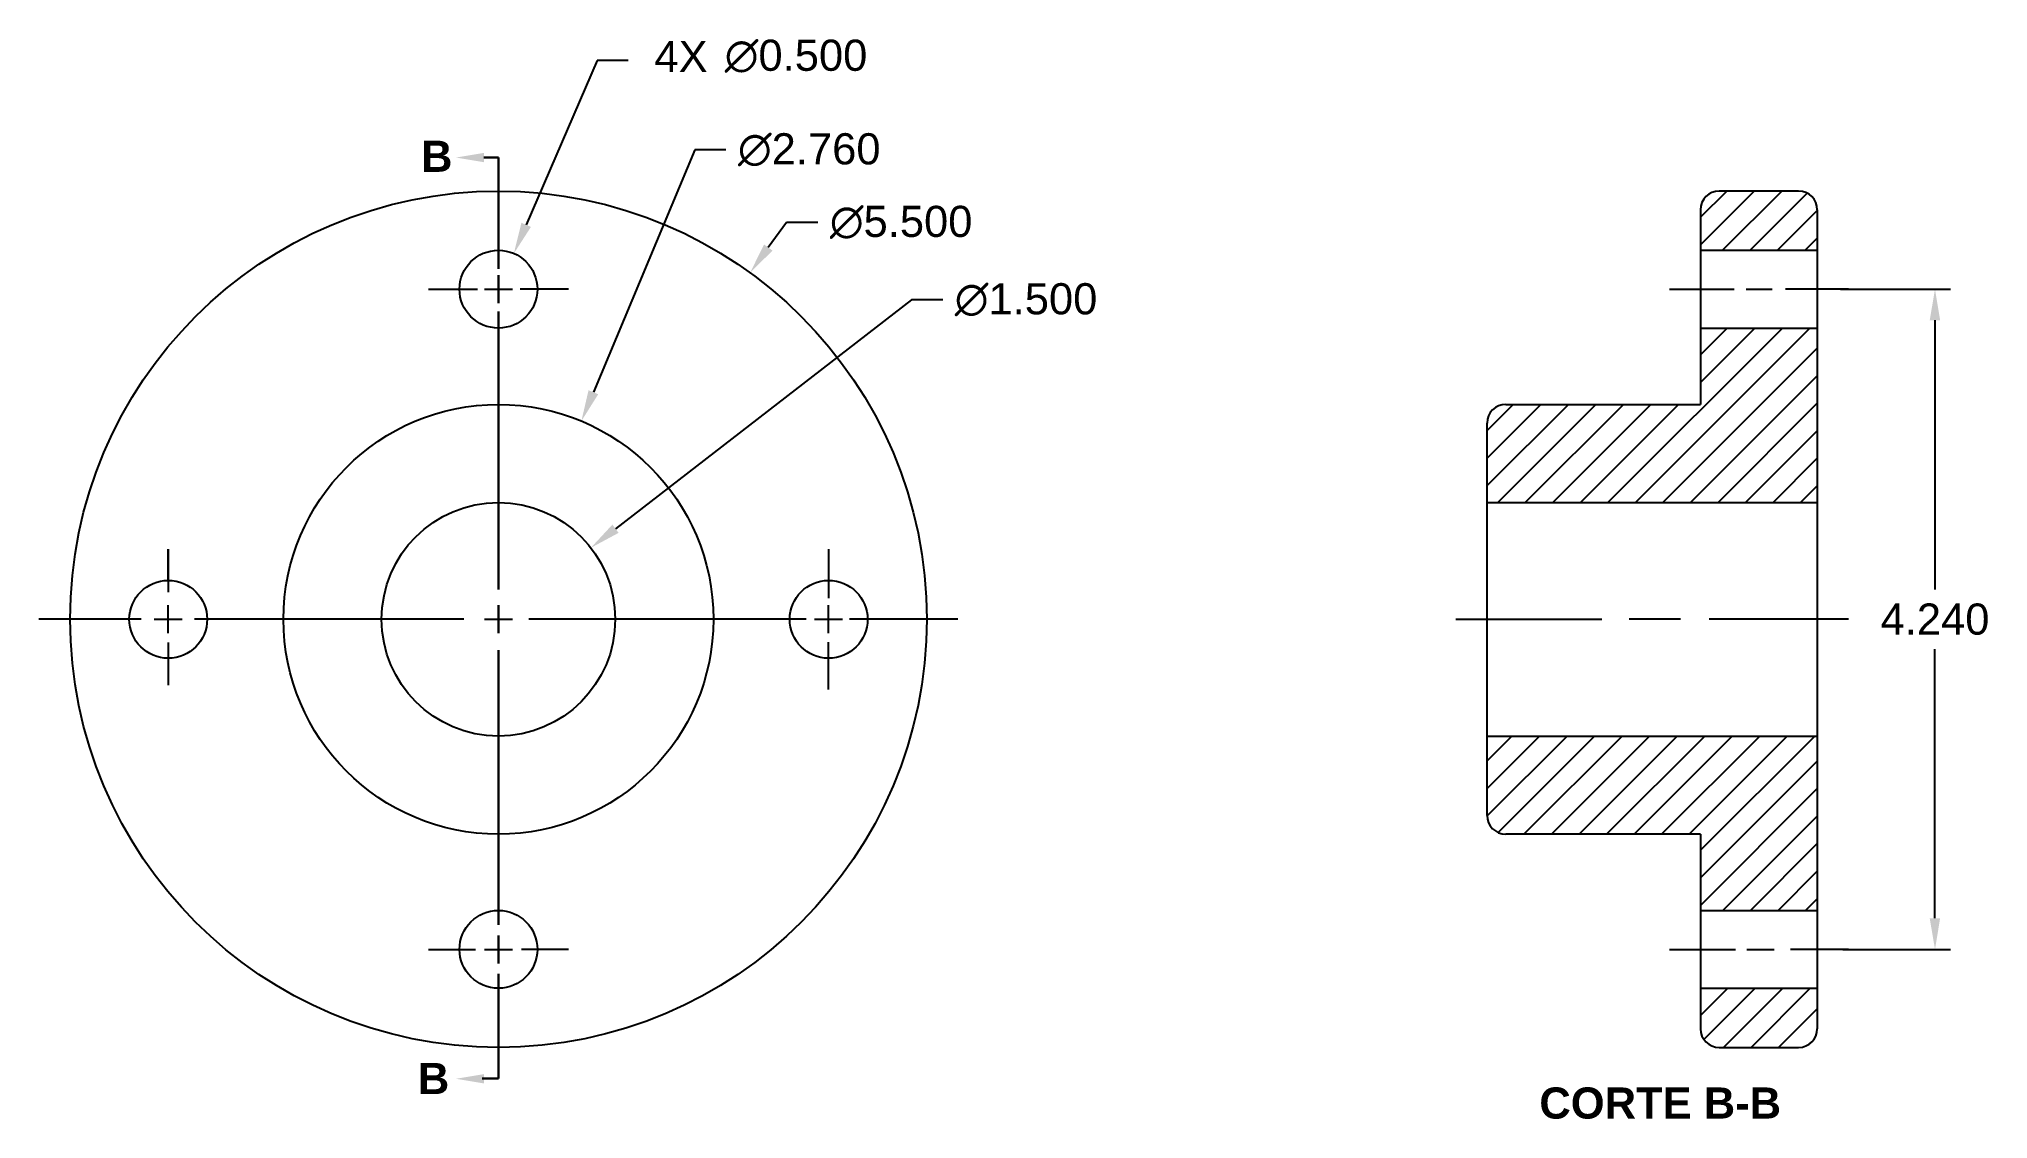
# Model space of a CAD drawing. Header units: inches. Extents: x 5.9 to 18.4, y 6.9 to 13.8.
import ezdxf

# ---------------------------------------------------------------- set-up
doc = ezdxf.new("R2010")
doc.units = ezdxf.units.IN
doc.header["$MEASUREMENT"] = 0
doc.styles.get("Standard").update_dxf_attribs({"font": 'Arial.ttf'})
doc.dimstyles.get("Standard").update_dxf_attribs({"dimtxt": 0.2, "dimasz": 0.2, "dimexe": 0.1, "dimexo": 0.15, "dimgap": 0.09, "dimtad": 0, "dimtih": 1, "dimtoh": 1, "dimdec": 3, "dimzin": 0, "dimdsep": 46, "dimtxsty": 'Standard', "dimcen": 0.09, "dimadec": 0, "dimazin": 0, "dimtfac": 1, "dimtdec": 3, "dimtofl": 0, "dimtmove": 1, "dimatfit": 1, "dimfxl": 1, "dimtolj": 1, "dimtzin": 0, "dimarcsym": 0})

# ---------------------------------------------------------------- blocks, each defined once
blk = doc.blocks.new('*D11')
at = {"color": 0, "lineweight": -2, "transparency": 16777216}
for p, q in [((10.716, 12.614), (10.598, 12.452)), ((10.916, 12.614), (10.716, 12.614)), ((8.866, 9.975), (8.866, 10.155)), ((8.776, 10.065), (8.956, 10.065))]:
    blk.add_line(p, q, dxfattribs=at)
at = {"color": 0, "transparency": 16777216}
blk.add_solid([(10.571, 12.472), (10.625, 12.433), (10.481, 12.29)], dxfattribs=at)
at = {"layer": 'Defpoints', "color": 0, "transparency": 16777216}
for p in [(10.481, 12.29), (7.25, 7.839)]:
    blk.add_point(p, dxfattribs=at)
at = {"color": 0, "transparency": 16777216, "insert": (11.451, 12.614), "char_height": 0.2, "attachment_point": 5}
blk.add_mtext('\\A1;∅5.500', dxfattribs=at)
blk = doc.blocks.new('*D12')
at = {"color": 0, "lineweight": -2, "transparency": 16777216}
for p, q in [((10.126, 13.08), (9.475, 11.523)), ((10.326, 13.08), (10.126, 13.08)), ((8.866, 9.975), (8.866, 10.155)), ((8.776, 10.065), (8.956, 10.065))]:
    blk.add_line(p, q, dxfattribs=at)
at = {"color": 0, "transparency": 16777216}
blk.add_solid([(9.444, 11.536), (9.506, 11.51), (9.398, 11.338)], dxfattribs=at)
at = {"layer": 'Defpoints', "color": 0, "transparency": 16777216}
for p in [(9.398, 11.338), (8.333, 8.792)]:
    blk.add_point(p, dxfattribs=at)
at = {"color": 0, "transparency": 16777216, "insert": (10.861, 13.08), "char_height": 0.2, "attachment_point": 5}
blk.add_mtext('\\A1;∅2.760', dxfattribs=at)
blk = doc.blocks.new('*D13')
at = {"color": 0, "lineweight": -2, "transparency": 16777216}
for p, q in [((11.518, 12.117), (9.617, 10.646)), ((11.718, 12.117), (11.518, 12.117)), ((8.866, 9.975), (8.866, 10.155)), ((8.776, 10.065), (8.956, 10.065))]:
    blk.add_line(p, q, dxfattribs=at)
at = {"color": 0, "transparency": 16777216}
blk.add_solid([(9.597, 10.673), (9.637, 10.62), (9.459, 10.524)], dxfattribs=at)
at = {"layer": 'Defpoints', "color": 0, "transparency": 16777216}
for p in [(9.459, 10.524), (8.272, 9.606)]:
    blk.add_point(p, dxfattribs=at)
at = {"color": 0, "transparency": 16777216, "insert": (12.253, 12.117), "char_height": 0.2, "attachment_point": 5}
blk.add_mtext('\\A1;∅1.500', dxfattribs=at)
blk = doc.blocks.new('*D16')
at = {"color": 0, "lineweight": -2, "transparency": 16777216}
for p, q in [((17.483, 12.185), (18.189, 12.185)), ((18.089, 11.985), (18.089, 10.256)), ((18.089, 8.145), (18.089, 9.874)), ((17.497, 7.945), (18.189, 7.945))]:
    blk.add_line(p, q, dxfattribs=at)
at = {"color": 0, "transparency": 16777216}
for points in [[(18.055, 11.985), (18.122, 11.985), (18.089, 12.185)], [(18.055, 8.145), (18.122, 8.145), (18.089, 7.945)]]:
    blk.add_solid(points, dxfattribs=at)
at = {"layer": 'Defpoints', "color": 0, "transparency": 16777216}
for p in [(17.333, 12.185), (17.347, 7.945), (18.089, 7.945)]:
    blk.add_point(p, dxfattribs=at)
at = {"color": 0, "transparency": 16777216, "insert": (18.089, 10.065), "char_height": 0.2, "attachment_point": 5}
blk.add_mtext('\\A1;4.240', dxfattribs=at)
blk = doc.blocks.new('75')
at = {"lineweight": -3}
h = blk.add_hatch(dxfattribs=at)
h.set_pattern_fill('ANSI31', color=256)
h.set_pattern_definition([(45, (-1.7203, 0), (-0.08838835, 0.08838835), [])])
h.paths.add_polyline_path([(16.5835, 11.445), (15.2135, 11.445), (15.2135, 10.815), (17.3335, 10.815), (17.3335, 11.935), (16.5835, 11.935)])
edge = h.paths.add_edge_path()
edge.add_arc((17.2135, 7.435), 0.12, 270, 360)
edge.add_line((17.3335, 7.435), (17.3335, 7.695))
edge.add_line((17.3335, 7.695), (16.5835, 7.695))
edge.add_line((16.5835, 7.695), (16.5835, 7.435))
edge.add_arc((16.7035, 7.435), 0.12, 180, 270)
edge.add_line((16.7035, 7.315), (17.2135, 7.315))
edge = h.paths.add_edge_path()
edge.add_arc((15.3335, 8.805), 0.12, 180, 270)
edge.add_line((15.3335, 8.685), (16.5835, 8.685))
edge.add_line((16.5835, 8.685), (16.5835, 8.195))
edge.add_line((16.5835, 8.195), (17.3335, 8.195))
edge.add_line((17.3335, 8.195), (17.3335, 9.315))
edge.add_line((17.3335, 9.315), (15.2135, 9.315))
edge.add_line((15.2135, 9.315), (15.2135, 8.805))
edge = h.paths.add_edge_path()
edge.add_arc((17.2135, 12.695), 0.12, 0, 90)
edge.add_line((17.2135, 12.815), (16.5835, 12.815))
edge.add_line((16.5835, 12.815), (16.5835, 12.435))
edge.add_line((16.5835, 12.435), (17.3335, 12.435))
edge.add_line((17.3335, 12.435), (17.3335, 12.695))
for p, q in [((9.4985, 13.6537), (9.0436, 12.5982)), ((9.6985, 13.6537), (9.4985, 13.6537)), ((8.8655, 12.095), (8.8655, 12.275)), ((8.7755, 12.185), (8.9555, 12.185)), ((8.8655, 9.975), (8.8655, 10.155)), ((8.7755, 10.065), (8.9555, 10.065))]:
    blk.add_line(p, q)
at = {"lineweight": 30}
for p, q in [((8.7727, 13.0305), (8.8655, 13.0305)), ((8.8655, 13.0305), (8.8655, 12.3155)), ((8.8655, 12.095), (8.8655, 12.275)), ((8.8655, 12.0424), (8.8655, 10.2555)), ((8.8655, 9.975), (8.8655, 10.155)), ((8.8655, 8.1017), (8.8655, 9.8672)), ((8.8655, 7.855), (8.8655, 8.035)), ((8.8655, 7.115), (8.8655, 7.7872)), ((8.8655, 7.115), (8.7618, 7.115))]:
    blk.add_line(p, q, dxfattribs=at)
at = {"lineweight": -3}
for p, q in [((17.2135, 12.815), (16.7035, 12.815)), ((16.5835, 12.695), (16.5835, 11.445)), ((17.3335, 12.695), (17.3335, 7.435)), ((16.5835, 12.435), (17.3335, 12.435)), ((8.4155, 12.185), (8.7301, 12.185)), ((8.7755, 12.185), (8.9555, 12.185)), ((9.3155, 12.185), (9.006, 12.185)), ((16.3835, 12.185), (16.7996, 12.185)), ((16.8756, 12.185), (17.0434, 12.185)), ((17.5335, 12.185), (17.1299, 12.185)), ((8.8655, 11.935), (8.8655, 12.0424)), ((16.5835, 11.935), (17.3335, 11.935)), ((15.3335, 11.445), (16.5835, 11.445)), ((15.2135, 8.805), (15.2135, 11.325)), ((15.2135, 10.815), (17.3335, 10.815)), ((6.7455, 10.315), (6.7455, 10.515)), ((6.7455, 10.515), (6.7455, 10.2392)), ((10.9855, 10.515), (10.9855, 10.2015)), ((6.7455, 9.975), (6.7455, 10.155)), ((10.9855, 9.975), (10.9855, 10.155)), ((6.5717, 10.065), (5.9155, 10.065)), ((6.6555, 10.065), (6.8355, 10.065)), ((8.6436, 10.065), (6.9139, 10.065)), ((8.7755, 10.065), (8.9555, 10.065)), ((10.8416, 10.065), (9.0607, 10.065)), ((10.8955, 10.065), (11.0755, 10.065)), ((11.8155, 10.065), (11.1197, 10.065)), ((15.0135, 10.065), (15.9505, 10.065)), ((16.454, 10.065), (16.1244, 10.065)), ((17.5335, 10.065), (16.6393, 10.065)), ((6.7455, 9.9167), (6.7455, 9.641)), ((10.9855, 9.615), (10.9855, 9.918)), ((15.2135, 9.315), (17.3335, 9.315)), ((16.5835, 8.685), (15.3335, 8.685)), ((16.5835, 8.685), (16.5835, 7.435)), ((16.5835, 8.195), (17.3335, 8.195)), ((8.4155, 7.945), (8.7192, 7.945)), ((8.7755, 7.945), (8.9555, 7.945)), ((9.3155, 7.945), (9.0129, 7.945)), ((16.3835, 7.945), (16.8081, 7.945)), ((16.8811, 7.945), (17.0557, 7.945)), ((17.5335, 7.945), (17.1605, 7.945)), ((16.5835, 7.695), (17.3335, 7.695)), ((16.7035, 7.315), (17.2135, 7.315))]:
    blk.add_line(p, q, dxfattribs=at)
for centre, radius in [((8.8655, 10.065), 2.75), ((8.8655, 12.185), 0.25), ((8.8655, 10.065), 1.38), ((8.8655, 10.065), 0.75), ((6.7455, 10.065), 0.25), ((10.9855, 10.065), 0.25), ((8.8655, 7.945), 0.25)]:
    blk.add_circle(centre, radius, dxfattribs=at)
for centre, start, end in [((16.7035, 12.695), 90, 180), ((17.2135, 12.695), 0, 90), ((15.3335, 11.325), 90, 180), ((15.3335, 8.805), 180, 270), ((16.7035, 7.435), 180, 270), ((17.2135, 7.435), 270, 0)]:
    blk.add_arc(centre, 0.12, start, end, dxfattribs=at)
for points in [[(8.7727, 13.0605), (8.7727, 13.0005), (8.5927, 13.0305)], [(9.013, 12.6114), (9.0742, 12.585), (8.9645, 12.4145)], [(8.7735, 7.1438), (8.7735, 7.0838), (8.5935, 7.1138)]]:
    blk.add_solid(points)
at = {"char_height": 0.2, "attachment_point": 1}
for s, width, insert in [('4X', 0.2, (9.8671, 13.7797)), ('{\\fArial|b1|i0|c0|p34;B}', 0.342163, (8.3687, 13.1386)), ('{\\fArial|b1|i0|c0|p34;B}', 0.342163, (8.348, 7.2157)), ('\\pi0.45458;{\\fArial|b1|i0|c0|p34;CORTE B-B}', 2.43712, (15.0942, 7.0582))]:
    blk.add_mtext_dynamic_manual_height_columns(s, width=width, gutter_width=1, heights=[0], dxfattribs=dict(at, insert=insert))
at = {"insert": (10.7762, 13.681), "char_height": 0.2, "attachment_point": 5}
blk.add_mtext('\\A1;∅0.500', dxfattribs=at)
for p1, p2, picture, middle in [((8.3332, 8.7917), (9.3978, 11.3382), '*D12', (10.1262, 13.0804)), ((8.2723, 9.606), (9.4587, 10.5239), '*D13', (11.5184, 12.1173))]:
    dim = blk.add_diameter_dim_2p(p1=p1, p2=p2, dimstyle='Standard')
    dim.commit()
    dim.dimension.update_dxf_attribs({"geometry": picture, "text_midpoint": middle, "dimtype": 131})
dim = blk.add_diameter_dim_2p(p1=(7.2501, 7.8395), p2=(10.4809, 12.2905), dimstyle='Standard')
dim.commit()
dim.dimension.update_dxf_attribs({"geometry": '*D11', "text_midpoint": (11.4507, 12.6142)})
dim = blk.add_linear_dim(base=(18.0886, 7.945), p1=(17.3335, 12.185), p2=(17.347, 7.945), angle=90, dimstyle='Standard')
dim.commit()
dim.dimension.update_dxf_attribs({"geometry": '*D16', "text_midpoint": (18.0886, 10.065)})

msp = doc.modelspace()

# ---------------------------------------------------------------- block references
msp.add_blockref('75', (0, 0))

doc.saveas('drawing.dxf')
